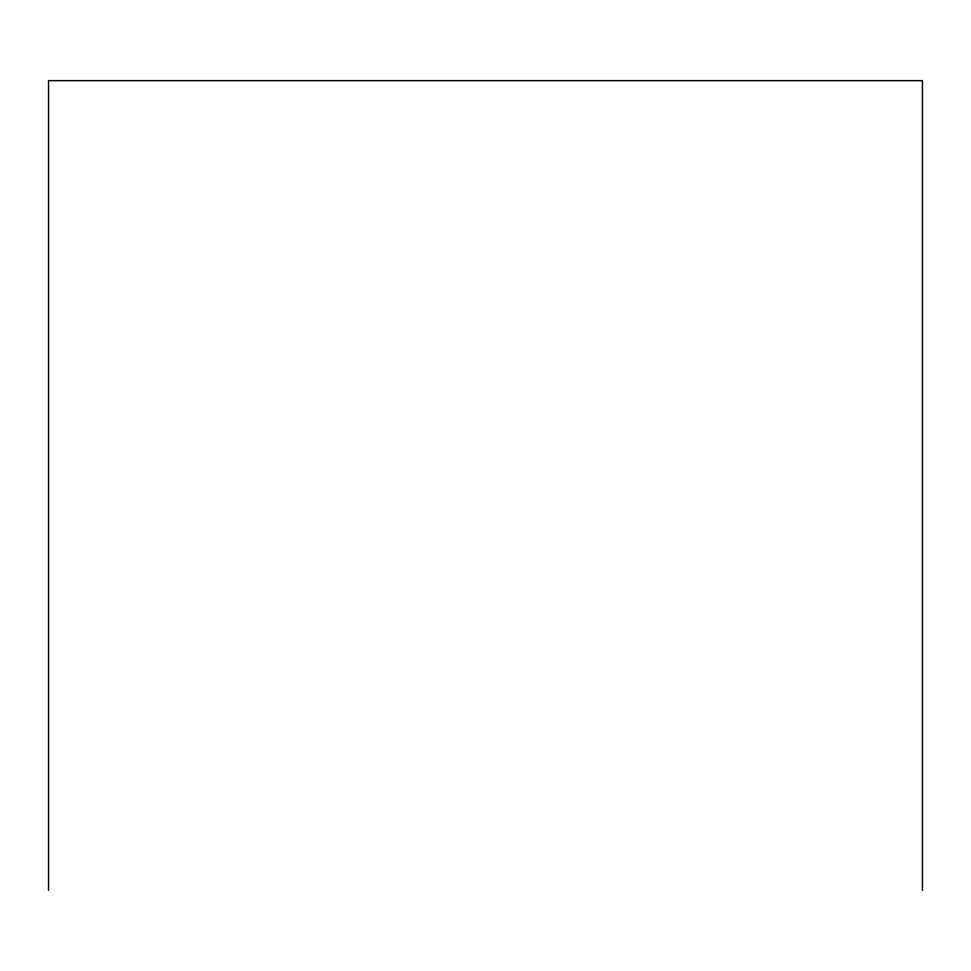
<?xml version="1.0" encoding="UTF-8"?>
<svg xmlns="http://www.w3.org/2000/svg" width="971" height="971" viewBox="0 0 971 971"><rect width="100%" height="100%" fill="white"/><g stroke="black" fill="none" stroke-linecap="round" stroke-linejoin="round"><path stroke-width="1.46" d="M922.45 890.358L922.45 80.642L48.55 80.642L48.55 890.358"/></g></svg>
